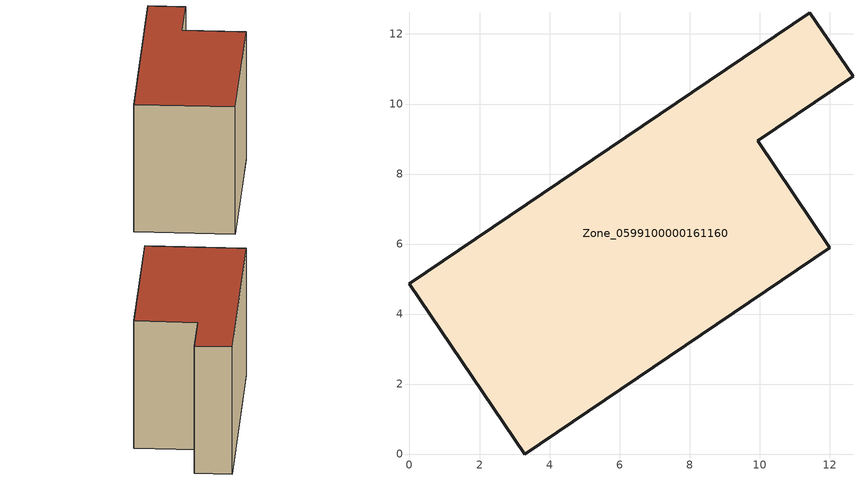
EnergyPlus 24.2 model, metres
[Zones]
Zone_0599100000161160
 floor ground (C_G): 0,4.86 11.44,12.6 12.67,10.79 9.95,8.95 12.01,5.89 3.29,0 z2.95
 wall outside (C_F): 3.29,0 12.01,5.89 9.95,8.95 12.67,10.79 11.44,12.6 0,4.86 3.29,0 z2.95:11.01
 roof outside (C_R): 11.44,12.6 0,4.86 3.29,0 12.01,5.89 9.95,8.95 12.67,10.79 z11.01
[BUILDING]
Pand.0599100000161160: North Axis=0; Terrain=City; Loads Convergence Tolerance Value=0.04; Temperature Convergence Tolerance Value=0.4; Solar Distribution=FullExterior; Maximum Number of Warmup Days=25; Minimum Number of Warmup Days=1
[Site:Location]
Rotterdam.The.Hague.AP_ZH_NLD Design_Conditions: Latitude=51.96; Longitude=4.45; Time Zone=1; Elevation=-4.5
[SITE:GROUNDTEMPERATURE:BUILDINGSURFACE]
18, 18, 18, 18, 18, 18, 18, 18, 18, 18, 18, 18
[MATERIAL] Thermal Absorptance=0.9; Solar Absorptance=0.7; Visible Absorptance=0.7
Name | Roughness | Thickness | Conductivity | Density | Specific Heat
G.TI.1975-1991 | MediumSmooth | 0.15 | 0.288461 | 540 | 1210
F.TI.1975-1991 | Rough | 0.3 | 0.230769 | 1920 | 840
R.TI.1975-1991 | MediumRough | 0.2 | 0.153846 | 1500 | 1000
[CONSTRUCTION]
C_G: G.TI.1975-1991
C_F: F.TI.1975-1991
C_R: R.TI.1975-1991
[ZONE]
Zone_0599100000161160: Type=1; Multiplier=1; Ceiling Height=Autocalculate; Volume=Autocalculate; Floor Area=autocalculate; Part of Total Floor Area=Yes
[ZONEINFILTRATION:DESIGNFLOWRATE]
Infil_Zone_0599100000161160: Zone or ZoneList or Space or SpaceList=Zone_0599100000161160; Schedule=AlwaysOn; Design Flow Rate Calculation Method=Flow/Area; Flow Rate per Floor Area=0.003; Constant Term Coefficient=1; Temperature Term Coefficient=0; Velocity Term Coefficient=0; Velocity Squared Term Coefficient=0
[HVACTEMPLATE:ZONE:IDEALLOADSAIRSYSTEM]
Zone_0599100000161160: Maximum Heating Supply Air Temperature=50; Minimum Cooling Supply Air Temperature=13; Maximum Heating Supply Air Humidity Ratio=0.0156; Minimum Cooling Supply Air Humidity Ratio=0.0077; Heating Limit=NoLimit; Cooling Limit=NoLimit; Dehumidification Control Type=ConstantSensibleHeatRatio; Cooling Sensible Heat Ratio=0.7; Dehumidification Setpoint=60; Humidification Control Type=None; Humidification Setpoint=30; Outdoor Air Method=None; Outdoor Air Flow Rate per Person=0.00944; Outdoor Air Flow Rate per Zone Floor Area=0; Outdoor Air Flow Rate per Zone=0; Demand Controlled Ventilation Type=None; Outdoor Air Economizer Type=NoEconomizer; Heat Recovery Type=None; Sensible Heat Recovery Effectiveness=0.7; Latent Heat Recovery Effectiveness=0.65
[ZONECONTROL:THERMOSTAT]
ThermostatControl_Zone_0599100000161160: Zone or ZoneList=Zone_0599100000161160; Control Type Schedule=DualSetpointControlType; Control 1=Thermostat_Zone_0599100000161160; Temperature Difference Between Cutout And Setpoint=0
[THERMOSTATSETPOINT:DUALSETPOINT]
Thermostat_Zone_0599100000161160: Heating Setpoint Temperature Schedule=HeatingSetpoint_Zone_0599100000161160; Cooling Setpoint Temperature Schedule=CoolingSetpoint_Zone_0599100000161160
[SCHEDULE:COMPACT]
HeatingSetpoint_Zone_0599100000161160: Through: 12/31, For: AllDays, Until: 24:00, 21
CoolingSetpoint_Zone_0599100000161160: Through: 12/31, For: AllDays, Until: 24:00, 24
DualSetpointControlType: Through: 12/31, For: AllDays, Until: 24:00, 4
AlwaysOn: Through: 12/31, For: AllDays, Until: 24:00, 1
